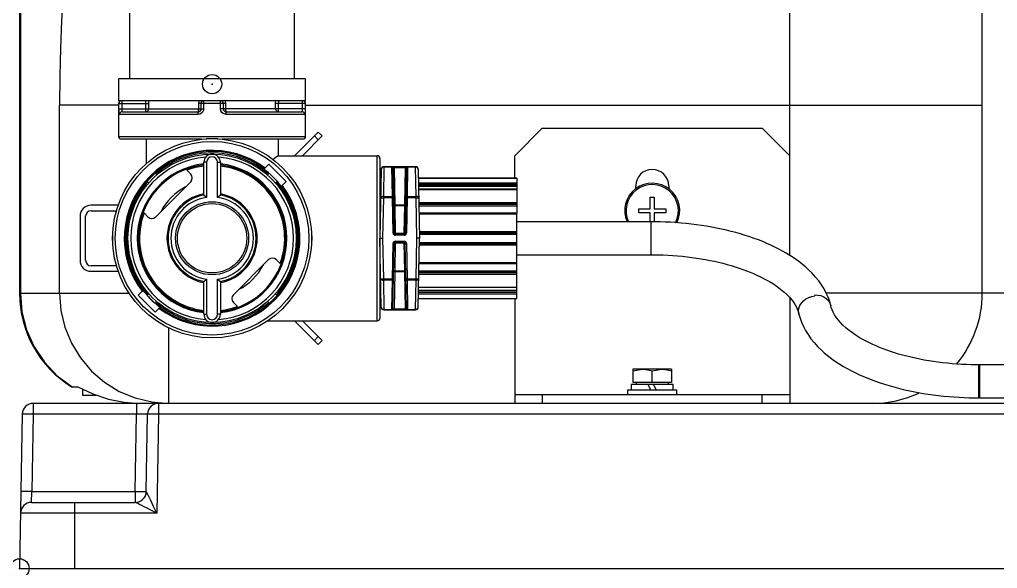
# Model space of a CAD drawing. Units: millimetres at full size. Extents: x -2744 to 2564, y -1956 to 1957.
# Drawn here: x 493.4 to 671.2, y -1685.3 to -1585.5 of the extents above; entities that cross this region are included whole.
import ezdxf

# ---------------------------------------------------------------- set-up
doc = ezdxf.new("R2010")
doc.units = ezdxf.units.MM
doc.header["$LTSCALE"] = 7
doc.header["$PDMODE"] = 32
doc.header["$PDSIZE"] = 3.5
doc.layers.add('0-1_LY_1', color=7, linetype='Continuous')
doc.layers.add('0-2_DEFPOINTS', color=7, linetype='Continuous')

# ---------------------------------------------------------------- blocks, each defined once
blk = doc.blocks.new('D3')
at = {"layer": '0-2_DEFPOINTS'}
blk.add_point((-6650.324, 2569.137), dxfattribs=at)

msp = doc.modelspace()

# ---------------------------------------------------------------- linework, layer by layer
at = {"layer": '0-1_LY_1'}
for p, q in [((633.407, -1610.263), (633.407, -1456.744)), ((668.407, -1635.263), (668.407, -1475.365)), ((493.407, -1538.353), (493.407, -1635.263)), ((493.557, -1538.353), (493.557, -1635.263)), ((513.407, -1580.763), (513.407, -1596.263)), ((543.407, -1596.263), (543.407, -1580.763)), ((545.407, -1596.263), (511.407, -1596.263)), ((511.407, -1596.263), (511.407, -1600.263)), ((545.407, -1600.263), (545.407, -1596.263)), ((511.407, -1601.059), (500.678, -1601.059)), ((500.678, -1635.263), (500.678, -1601.059)), ((545.407, -1600.263), (511.407, -1600.263)), ((511.407, -1600.763), (511.407, -1606.763)), ((511.407, -1600.763), (516.862, -1600.763)), ((511.478, -1601.763), (511.478, -1600.763)), ((511.972, -1600.763), (511.972, -1601.763)), ((516.377, -1601.763), (516.377, -1600.763)), ((516.862, -1600.763), (516.862, -1601.763)), ((525.969, -1601.763), (525.969, -1600.763)), ((526.365, -1600.763), (526.365, -1601.763)), ((526.404, -1601.763), (526.404, -1600.763)), ((526.858, -1600.763), (526.858, -1601.763)), ((529.957, -1601.763), (529.957, -1600.763)), ((530.411, -1600.763), (530.411, -1601.763)), ((530.45, -1601.763), (530.45, -1600.763)), ((530.846, -1600.763), (530.846, -1601.763)), ((539.953, -1601.763), (539.953, -1600.763)), ((545.407, -1600.763), (539.953, -1600.763)), ((540.438, -1600.763), (540.438, -1601.763)), ((544.843, -1601.763), (544.843, -1600.763)), ((545.337, -1600.763), (545.337, -1601.763)), ((545.407, -1606.763), (545.407, -1600.763)), ((545.407, -1601.059), (668.407, -1601.059)), ((511.478, -1601.763), (526.858, -1601.763)), ((525.827, -1602.763), (511.605, -1602.763)), ((512.099, -1602.263), (525.902, -1602.263)), ((545.337, -1601.763), (529.957, -1601.763)), ((530.913, -1602.263), (544.716, -1602.263)), ((545.21, -1602.763), (530.988, -1602.763)), ((511.407, -1606.763), (545.407, -1606.763)), ((543.407, -1610.263), (547.7, -1605.97)), ((544.822, -1610.263), (548.407, -1606.677)), ((547.7, -1607.384), (546.993, -1606.677)), ((547.7, -1605.97), (548.407, -1606.677)), ((588.407, -1605.263), (583.407, -1610.263)), ((588.407, -1605.263), (628.407, -1605.263)), ((633.407, -1610.263), (628.407, -1605.263)), ((526.507, -1607.263), (511.907, -1607.263)), ((516.407, -1607.263), (516.407, -1611.713)), ((527.407, -1607.111), (527.407, -1607.191)), ((527.407, -1607.136), (529.407, -1607.136)), ((528.407, -1607.136), (528.407, -1607.163)), ((529.407, -1607.191), (529.407, -1607.111)), ((529.407, -1607.136), (529.407, -1607.191)), ((544.907, -1607.263), (530.307, -1607.263)), ((540.407, -1607.263), (540.407, -1610.278)), ((540.389, -1610.263), (558.407, -1610.263)), ((558.407, -1640.263), (558.407, -1610.263)), ((583.407, -1614.327), (583.407, -1610.263)), ((633.407, -1628.36), (633.407, -1610.263)), ((526.907, -1617.405), (526.907, -1611.463)), ((527.407, -1611.463), (526.907, -1611.463)), ((527.407, -1611.463), (527.407, -1617.83)), ((529.407, -1617.83), (529.407, -1611.463)), ((537.831, -1612.728), (538.731, -1611.828)), ((541.843, -1614.939), (538.731, -1611.828)), ((558.907, -1610.763), (558.907, -1639.763)), ((518.031, -1613.436), (516.581, -1614.886)), ((518.338, -1613.744), (518.031, -1613.436)), ((523.812, -1612.889), (524.518, -1613.596)), ((538.784, -1613.436), (538.477, -1613.744)), ((540.234, -1614.886), (538.784, -1613.436)), ((559.126, -1612.754), (558.907, -1625.263)), ((559.626, -1612.332), (559.536, -1617.661)), ((559.626, -1612.263), (559.626, -1612.332)), ((565.389, -1612.263), (559.626, -1612.263)), ((561.085, -1612.332), (559.626, -1612.332)), ((561.084, -1612.263), (561.085, -1612.332)), ((561.177, -1617.661), (561.085, -1612.332)), ((561.284, -1612.459), (561.491, -1624.316)), ((561.484, -1612.459), (561.484, -1612.263)), ((561.484, -1612.459), (561.601, -1619.159)), ((563.531, -1612.459), (561.484, -1612.459)), ((563.414, -1619.159), (563.531, -1612.459)), ((563.731, -1612.459), (563.524, -1624.316)), ((563.531, -1612.263), (563.531, -1612.459)), ((563.93, -1612.332), (563.838, -1617.661)), ((563.931, -1612.263), (563.93, -1612.332)), ((565.389, -1612.332), (565.389, -1612.263)), ((565.479, -1617.661), (565.389, -1612.332)), ((565.889, -1612.754), (566.107, -1625.263)), ((516.463, -1615.214), (516.669, -1614.976)), ((516.581, -1614.886), (516.888, -1615.193)), ((524.518, -1615.01), (518.154, -1621.374)), ((539.509, -1614.161), (539.529, -1614.142)), ((539.927, -1615.193), (540.234, -1614.886)), ((540.352, -1615.201), (540.154, -1614.968)), ((540.595, -1615.321), (540.217, -1614.903)), ((540.352, -1615.201), (540.352, -1615.055)), ((540.944, -1615.837), (541.843, -1614.939)), ((565.807, -1614.327), (565.807, -1614.329)), ((583.807, -1614.327), (565.917, -1614.327)), ((565.917, -1614.329), (583.807, -1614.329)), ((565.932, -1615.193), (583.807, -1615.193)), ((565.936, -1615.46), (583.807, -1615.46)), ((565.938, -1615.551), (583.807, -1615.551)), ((583.807, -1614.327), (583.807, -1620.717)), ((527.407, -1617.83), (526.907, -1617.405)), ((529.907, -1617.405), (529.407, -1617.83)), ((565.943, -1615.814), (583.807, -1615.814)), ((583.807, -1616.356), (565.952, -1616.356)), ((565.953, -1616.394), (583.807, -1616.394)), ((605.407, -1616.263), (605.407, -1615.763)), ((611.407, -1615.763), (611.407, -1616.263)), ((511.331, -1619.263), (506.407, -1619.263)), ((559.036, -1617.906), (559.536, -1617.914)), ((559.536, -1617.914), (559.408, -1625.263)), ((559.536, -1617.661), (559.536, -1617.914)), ((559.536, -1617.661), (561.177, -1617.661)), ((561.179, -1617.914), (559.536, -1617.914)), ((561.179, -1617.914), (561.177, -1617.661)), ((561.379, -1617.911), (561.179, -1617.914)), ((561.291, -1624.32), (561.179, -1617.914)), ((561.601, -1619.353), (561.601, -1619.159)), ((561.601, -1619.159), (563.414, -1619.159)), ((563.836, -1617.914), (563.636, -1617.911)), ((563.836, -1617.914), (563.724, -1624.32)), ((563.838, -1617.661), (563.836, -1617.914)), ((565.479, -1617.914), (563.836, -1617.914)), ((563.838, -1617.661), (565.479, -1617.661)), ((565.479, -1617.914), (565.479, -1617.661)), ((565.994, -1618.755), (583.807, -1618.755)), ((565.999, -1619.037), (583.807, -1619.037)), ((566, -1619.095), (583.807, -1619.095)), ((608.047, -1617.813), (608.767, -1617.813)), ((608.047, -1619.903), (608.047, -1617.813)), ((506.407, -1620.263), (511.012, -1620.263)), ((516.74, -1621.374), (516.033, -1620.667)), ((561.601, -1619.353), (561.691, -1624.344)), ((563.414, -1619.353), (561.601, -1619.353)), ((566.005, -1619.37), (583.807, -1619.37)), ((566.028, -1620.683), (583.807, -1620.683)), ((583.807, -1620.717), (566.028, -1620.717)), ((566.03, -1620.836), (583.807, -1620.836)), ((605.957, -1620.623), (605.957, -1619.903)), ((605.957, -1619.903), (608.047, -1619.903)), ((610.857, -1620.623), (608.767, -1620.623)), ((608.767, -1620.623), (608.767, -1622.285)), ((610.857, -1619.903), (610.857, -1620.623)), ((504.407, -1621.263), (504.407, -1629.263)), ((505.407, -1629.263), (505.407, -1621.263)), ((608.156, -1622.263), (583.807, -1622.263)), ((608.156, -1622.263), (608.156, -1628.263)), ((510.335, -1624.263), (510.256, -1624.263)), ((510.281, -1624.263), (510.281, -1626.263)), ((546.559, -1624.263), (546.48, -1624.263)), ((546.534, -1626.263), (546.534, -1624.263)), ((561.491, -1624.316), (561.291, -1624.32)), ((561.691, -1624.344), (561.691, -1624.713)), ((561.691, -1624.513), (563.324, -1624.513)), ((563.324, -1624.344), (563.324, -1624.713)), ((563.724, -1624.32), (563.524, -1624.316)), ((566.087, -1624.061), (583.807, -1624.061)), ((566.09, -1624.282), (583.807, -1624.282)), ((566.091, -1624.291), (583.807, -1624.291)), ((566.094, -1624.505), (583.807, -1624.505)), ((510.256, -1626.263), (510.335, -1626.263)), ((546.48, -1626.263), (546.559, -1626.263)), ((558.907, -1625.263), (559.408, -1625.263)), ((559.126, -1637.772), (558.907, -1625.263)), ((559.408, -1625.263), (559.536, -1632.611)), ((561.179, -1632.611), (561.291, -1626.206)), ((561.284, -1638.066), (561.491, -1626.209)), ((561.291, -1626.206), (561.491, -1626.209)), ((563.324, -1624.713), (561.691, -1624.713)), ((561.691, -1625.813), (563.324, -1625.813)), ((563.324, -1626.013), (561.691, -1626.013)), ((563.324, -1626.182), (563.324, -1625.813)), ((563.414, -1631.173), (563.324, -1626.182)), ((563.524, -1626.209), (563.724, -1626.206)), ((563.731, -1638.066), (563.524, -1626.209)), ((563.724, -1626.206), (563.836, -1632.611)), ((565.479, -1632.611), (565.607, -1625.263)), ((565.889, -1637.772), (566.107, -1625.263)), ((566.09, -1626.243), (583.807, -1626.243)), ((566.091, -1626.234), (583.807, -1626.234)), ((566.094, -1626.021), (583.807, -1626.021)), ((566.087, -1626.465), (583.807, -1626.465)), ((538.661, -1629.152), (532.297, -1635.516)), ((540.782, -1629.859), (540.075, -1629.152)), ((566.028, -1629.809), (583.807, -1629.809)), ((566.028, -1629.843), (583.807, -1629.843)), ((566.03, -1629.689), (583.807, -1629.689)), ((583.807, -1628.263), (608.156, -1628.263)), ((511.012, -1630.263), (506.407, -1630.263)), ((506.407, -1631.263), (511.331, -1631.263)), ((561.601, -1631.366), (561.484, -1638.066)), ((561.601, -1631.173), (563.414, -1631.173)), ((561.601, -1631.173), (561.601, -1631.366)), ((563.414, -1631.366), (561.601, -1631.366)), ((563.414, -1631.173), (563.414, -1631.366)), ((563.531, -1638.066), (563.414, -1631.366)), ((565.999, -1631.489), (583.807, -1631.489)), ((566, -1631.432), (583.807, -1631.432)), ((566.005, -1631.156), (583.807, -1631.156)), ((526.907, -1633.121), (527.407, -1632.696)), ((526.907, -1639.063), (526.907, -1633.121)), ((527.407, -1632.696), (527.407, -1639.063)), ((529.907, -1633.121), (529.907, -1639.063)), ((559.536, -1632.611), (561.179, -1632.611)), ((561.177, -1632.865), (559.536, -1632.865)), ((559.536, -1632.865), (559.626, -1638.194)), ((561.085, -1638.194), (561.177, -1632.865)), ((561.177, -1632.865), (561.179, -1632.611)), ((561.379, -1632.615), (561.179, -1632.611)), ((563.636, -1632.615), (563.836, -1632.611)), ((563.836, -1632.611), (565.479, -1632.611)), ((563.836, -1632.611), (563.838, -1632.865)), ((565.479, -1632.865), (563.838, -1632.865)), ((563.838, -1632.865), (563.93, -1638.194)), ((565.389, -1638.194), (565.479, -1632.865)), ((565.479, -1632.611), (565.979, -1632.62)), ((565.479, -1632.865), (565.479, -1632.611)), ((565.994, -1631.771), (583.807, -1631.771)), ((493.407, -1635.263), (513.321, -1635.263)), ((515.871, -1634.688), (514.972, -1635.587)), ((516.22, -1635.204), (516.598, -1635.623)), ((540.412, -1635.242), (540.13, -1635.57)), ((558.907, -1635.263), (559.082, -1635.263)), ((565.936, -1635.067), (583.807, -1635.067)), ((565.938, -1634.975), (583.807, -1634.975)), ((565.943, -1634.711), (583.807, -1634.711)), ((565.952, -1634.17), (583.807, -1634.17)), ((565.953, -1634.131), (583.807, -1634.131)), ((673.907, -1635.263), (640.074, -1635.263)), ((514.972, -1635.587), (518.084, -1638.698)), ((516.463, -1635.325), (516.661, -1635.557)), ((516.463, -1635.325), (516.463, -1635.47)), ((516.888, -1635.333), (516.581, -1635.64)), ((517.306, -1636.364), (517.286, -1636.384)), ((532.297, -1636.93), (533.003, -1637.637)), ((538.477, -1636.782), (538.784, -1637.089)), ((538.784, -1637.089), (540.234, -1635.64)), ((540.234, -1635.64), (539.927, -1635.333)), ((565.807, -1636.197), (565.807, -1636.198)), ((565.917, -1636.197), (583.807, -1636.197)), ((565.932, -1635.333), (583.807, -1635.333)), ((583.407, -1636.198), (583.407, -1655.263)), ((633.407, -1636.049), (633.407, -1655.263)), ((637.943, -1635.537), (637.992, -1635.752)), ((518.984, -1637.797), (518.084, -1638.698)), ((559.626, -1638.194), (561.085, -1638.194)), ((559.626, -1638.194), (559.626, -1638.263)), ((559.626, -1638.263), (565.389, -1638.263)), ((561.084, -1638.263), (561.085, -1638.194)), ((561.484, -1638.263), (561.484, -1638.066)), ((561.484, -1638.066), (563.531, -1638.066)), ((563.531, -1638.263), (563.531, -1638.066)), ((563.93, -1638.194), (565.389, -1638.194)), ((563.931, -1638.263), (563.93, -1638.194)), ((565.389, -1638.263), (565.389, -1638.194)), ((634.982, -1638.699), (635.058, -1639.003)), ((640.953, -1637.826), (640.877, -1637.523)), ((526.907, -1639.063), (527.407, -1639.063)), ((529.907, -1639.063), (529.407, -1639.063)), ((538.537, -1640.263), (558.407, -1640.263)), ((548.407, -1643.849), (544.822, -1640.263)), ((520.529, -1655.263), (520.529, -1641.558)), ((546.993, -1643.849), (547.7, -1643.142)), ((604.907, -1649.375), (606.657, -1649.063)), ((604.907, -1649.063), (604.907, -1651.463)), ((611.907, -1649.063), (604.907, -1649.063)), ((608.407, -1649.375), (610.157, -1649.063)), ((608.407, -1651.463), (608.407, -1649.375)), ((611.907, -1649.063), (611.907, -1651.463)), ((667.779, -1648.263), (667.779, -1654.263)), ((667.92, -1648.263), (667.779, -1648.263)), ((667.779, -1654.263), (667.779, -1648.263)), ((667.92, -1648.263), (667.92, -1654.263)), ((704.407, -1648.263), (667.92, -1648.263)), ((667.92, -1648.263), (667.92, -1654.263)), ((667.779, -1651.263), (667.92, -1651.263)), ((502.872, -1652.263), (504.021, -1652.263)), ((504.872, -1652.708), (504.872, -1653.763)), ((604.607, -1651.863), (604.607, -1652.863)), ((607.664, -1651.863), (604.607, -1651.863)), ((611.907, -1651.463), (604.907, -1651.463)), ((605.467, -1651.463), (605.467, -1651.863)), ((608.151, -1652.863), (607.664, -1651.863)), ((608.664, -1651.863), (607.664, -1651.863)), ((612.207, -1651.863), (608.664, -1651.863)), ((608.664, -1651.863), (609.151, -1652.863)), ((611.347, -1651.863), (611.347, -1651.463)), ((612.207, -1652.863), (612.207, -1651.863)), ((612.907, -1653.663), (612.907, -1652.863)), ((504.872, -1653.763), (507.286, -1653.763)), ((583.407, -1653.663), (633.407, -1653.663)), ((588.407, -1653.663), (588.407, -1655.263)), ((628.407, -1655.263), (628.407, -1653.663)), ((667.779, -1654.263), (667.92, -1654.263)), ((667.92, -1654.263), (704.407, -1654.263)), ((495.897, -1655.263), (495.897, -1657.228)), ((840.918, -1655.263), (495.897, -1655.263)), ((514.688, -1655.263), (514.688, -1657.228)), ((518.687, -1655.263), (518.687, -1657.228)), ((495.897, -1657.228), (495.651, -1671.298)), ((514.688, -1657.228), (495.897, -1657.228)), ((514.442, -1671.298), (514.688, -1657.228)), ((516.442, -1671.298), (516.687, -1657.228)), ((518.687, -1657.228), (518.373, -1675.228)), ((677.628, -1657.228), (518.687, -1657.228)), ((514.442, -1671.298), (514.442, -1673.263)), ((495.582, -1673.263), (514.443, -1673.263)), ((503.407, -1673.263), (503.407, -1685.263)), ((518.373, -1675.228), (493.583, -1675.228)), ((493.407, -1685.263), (843.407, -1685.263))]:
    msp.add_line(p, q, dxfattribs=at)
for points in [[(503.134, -1566.418), (502.6, -1569.324), (502.117, -1572.774), (501.693, -1576.708), (501.336, -1581.059), (501.052, -1585.751), (500.845, -1590.706), (500.72, -1595.838), (500.678, -1601.059)], [(511.976, -1600.263), (511.898, -1600.269), (511.822, -1600.287), (511.75, -1600.317), (511.684, -1600.358), (511.624, -1600.409), (511.573, -1600.469), (511.533, -1600.536), (511.503, -1600.608), (511.484, -1600.685), (511.478, -1600.763)], [(511.976, -1600.263), (511.975, -1600.269), (511.975, -1600.287), (511.974, -1600.317), (511.974, -1600.358), (511.973, -1600.409), (511.973, -1600.469), (511.972, -1600.536), (511.972, -1600.608), (511.972, -1600.685), (511.972, -1600.763)], [(516.377, -1600.763), (516.366, -1600.6), (516.334, -1600.455), (516.288, -1600.344), (516.237, -1600.277), (516.204, -1600.263)], [(516.835, -1600.256), (516.851, -1600.437), (516.862, -1600.763)], [(530.714, -1600.256), (530.794, -1600.437), (530.846, -1600.763), (525.969, -1600.763)], [(525.969, -1600.763), (525.989, -1600.557), (526.098, -1600.261)], [(526.867, -1600.263), (526.699, -1600.292), (526.551, -1600.375), (526.438, -1600.503), (526.376, -1600.66), (526.365, -1600.763)], [(526.904, -1600.263), (526.825, -1600.269), (526.749, -1600.287), (526.677, -1600.317), (526.61, -1600.358), (526.55, -1600.409), (526.499, -1600.469), (526.458, -1600.536), (526.428, -1600.608), (526.41, -1600.685), (526.404, -1600.763)], [(526.904, -1600.263), (526.896, -1600.269), (526.889, -1600.287), (526.883, -1600.317), (526.877, -1600.358), (526.871, -1600.409), (526.867, -1600.469), (526.863, -1600.536), (526.86, -1600.608), (526.859, -1600.685), (526.858, -1600.763)], [(529.957, -1600.763), (529.957, -1600.704), (529.956, -1600.646), (529.954, -1600.59), (529.952, -1600.536), (529.949, -1600.485), (529.946, -1600.438), (529.942, -1600.396), (529.938, -1600.358), (529.934, -1600.327), (529.929, -1600.301), (529.924, -1600.282), (529.919, -1600.269), (529.915, -1600.264), (529.911, -1600.263)], [(530.411, -1600.763), (530.408, -1600.704), (530.398, -1600.646), (530.38, -1600.59), (530.357, -1600.536), (530.327, -1600.485), (530.292, -1600.438), (530.251, -1600.396), (530.205, -1600.358), (530.156, -1600.327), (530.103, -1600.301), (530.047, -1600.282), (529.99, -1600.269), (529.951, -1600.264), (529.911, -1600.263)], [(530.45, -1600.763), (530.422, -1600.6), (530.344, -1600.455), (530.221, -1600.344), (530.066, -1600.277), (529.948, -1600.263)], [(539.953, -1600.763), (539.957, -1600.557), (539.979, -1600.261)], [(540.611, -1600.263), (540.562, -1600.292), (540.512, -1600.375), (540.468, -1600.503), (540.442, -1600.66), (540.438, -1600.763)], [(544.843, -1600.763), (544.843, -1600.704), (544.843, -1600.646), (544.843, -1600.59), (544.843, -1600.536), (544.842, -1600.485), (544.842, -1600.438), (544.842, -1600.396), (544.841, -1600.358), (544.841, -1600.327), (544.84, -1600.301), (544.84, -1600.282), (544.839, -1600.269), (544.839, -1600.264), (544.839, -1600.263)], [(545.337, -1600.763), (545.333, -1600.704), (545.323, -1600.646), (545.306, -1600.59), (545.282, -1600.536), (545.253, -1600.485), (545.217, -1600.438), (545.177, -1600.396), (545.131, -1600.358), (545.082, -1600.327), (545.029, -1600.301), (544.974, -1600.282), (544.917, -1600.269), (544.878, -1600.264), (544.839, -1600.263)], [(511.605, -1602.763), (511.57, -1602.737), (511.529, -1602.608), (511.5, -1602.385), (511.484, -1602.092), (511.478, -1601.763)], [(512.099, -1602.263), (512.021, -1602.269), (511.946, -1602.287), (511.874, -1602.317), (511.808, -1602.358), (511.749, -1602.409), (511.699, -1602.469), (511.658, -1602.536), (511.629, -1602.608), (511.611, -1602.685), (511.605, -1602.763)], [(511.972, -1601.763), (511.977, -1601.928), (511.994, -1602.074), (512.023, -1602.185), (512.064, -1602.25), (512.099, -1602.263)], [(516.373, -1602.263), (516.45, -1602.257), (516.524, -1602.238), (516.595, -1602.208), (516.661, -1602.167), (516.719, -1602.116), (516.769, -1602.057), (516.809, -1601.99), (516.838, -1601.917), (516.856, -1601.841), (516.862, -1601.763)], [(516.373, -1602.263), (516.374, -1602.257), (516.374, -1602.238), (516.375, -1602.208), (516.376, -1602.167), (516.376, -1602.116), (516.377, -1602.057), (516.377, -1601.99), (516.377, -1601.917), (516.377, -1601.841), (516.377, -1601.763)], [(526.858, -1601.763), (526.834, -1601.977), (526.705, -1602.288), (526.475, -1602.541), (526.169, -1602.706), (525.827, -1602.763)], [(525.902, -1602.263), (525.891, -1602.269), (525.879, -1602.287), (525.868, -1602.317), (525.858, -1602.358), (525.849, -1602.409), (525.841, -1602.469), (525.835, -1602.536), (525.83, -1602.608), (525.827, -1602.685), (525.827, -1602.763)], [(525.865, -1602.263), (525.943, -1602.257), (526.02, -1602.238), (526.092, -1602.208), (526.159, -1602.167), (526.219, -1602.116), (526.27, -1602.057), (526.311, -1601.99), (526.341, -1601.917), (526.359, -1601.841), (526.365, -1601.763)], [(525.865, -1602.263), (525.881, -1602.257), (525.897, -1602.238), (525.912, -1602.208), (525.926, -1602.167), (525.938, -1602.116), (525.949, -1602.057), (525.957, -1601.99), (525.963, -1601.917), (525.967, -1601.841), (525.969, -1601.763)], [(525.902, -1602.263), (526.069, -1602.234), (526.217, -1602.152), (526.329, -1602.025), (526.392, -1601.87), (526.404, -1601.763)], [(530.988, -1602.763), (530.754, -1602.737), (530.436, -1602.608), (530.181, -1602.385), (530.015, -1602.092), (529.957, -1601.763)], [(530.411, -1601.763), (530.439, -1601.928), (530.52, -1602.074), (530.644, -1602.185), (530.798, -1602.25), (530.913, -1602.263)], [(530.45, -1601.763), (530.456, -1601.841), (530.474, -1601.917), (530.504, -1601.99), (530.545, -1602.057), (530.596, -1602.116), (530.656, -1602.167), (530.723, -1602.208), (530.795, -1602.238), (530.872, -1602.257), (530.95, -1602.263)], [(530.846, -1601.763), (530.848, -1601.841), (530.852, -1601.917), (530.858, -1601.99), (530.866, -1602.057), (530.877, -1602.116), (530.889, -1602.167), (530.903, -1602.208), (530.918, -1602.238), (530.934, -1602.257), (530.95, -1602.263)], [(530.988, -1602.763), (530.988, -1602.704), (530.986, -1602.646), (530.984, -1602.59), (530.98, -1602.536), (530.976, -1602.485), (530.97, -1602.438), (530.964, -1602.396), (530.957, -1602.358), (530.95, -1602.327), (530.942, -1602.301), (530.933, -1602.282), (530.924, -1602.269), (530.918, -1602.264), (530.913, -1602.263)], [(539.953, -1601.763), (539.959, -1601.841), (539.977, -1601.917), (540.006, -1601.99), (540.046, -1602.057), (540.096, -1602.116), (540.154, -1602.167), (540.22, -1602.208), (540.291, -1602.238), (540.365, -1602.257), (540.442, -1602.263)], [(540.438, -1601.763), (540.438, -1601.841), (540.438, -1601.917), (540.438, -1601.99), (540.438, -1602.057), (540.439, -1602.116), (540.439, -1602.167), (540.44, -1602.208), (540.441, -1602.238), (540.441, -1602.257), (540.442, -1602.263)], [(544.716, -1602.263), (544.765, -1602.234), (544.803, -1602.152), (544.828, -1602.025), (544.841, -1601.87), (544.843, -1601.763)], [(545.21, -1602.763), (545.207, -1602.704), (545.197, -1602.646), (545.18, -1602.59), (545.157, -1602.536), (545.127, -1602.485), (545.092, -1602.438), (545.052, -1602.396), (545.007, -1602.358), (544.958, -1602.327), (544.905, -1602.301), (544.85, -1602.282), (544.794, -1602.269), (544.755, -1602.264), (544.716, -1602.263)], [(545.337, -1601.763), (545.335, -1601.977), (545.322, -1602.288), (545.297, -1602.541), (545.26, -1602.706), (545.21, -1602.763)], [(540.407, -1610.263), (540.235, -1610.401), (539.829, -1610.721), (539.422, -1611.039)], [(529.407, -1611.463), (529.907, -1611.463), (529.907, -1617.405)], [(519.064, -1612.808), (518.931, -1612.891), (518.624, -1613.119), (518.179, -1613.48), (518.127, -1613.525)], [(518.139, -1613.533), (518.225, -1613.461), (518.641, -1613.133), (518.917, -1612.931), (519.013, -1612.863)], [(538.666, -1613.391), (538.587, -1613.325), (538.171, -1612.994), (537.898, -1612.796), (537.813, -1612.746)], [(537.813, -1612.746), (537.927, -1612.85), (538.219, -1613.093), (538.65, -1613.465), (538.702, -1613.511)], [(538.666, -1613.391), (538.254, -1613.052), (537.831, -1612.728)], [(539.999, -1614.651), (539.772, -1614.395), (539.529, -1614.142), (539.276, -1613.898), (539.019, -1613.672)], [(559.626, -1612.332), (559.567, -1612.335), (559.509, -1612.343), (559.452, -1612.358), (559.398, -1612.378), (559.347, -1612.404), (559.3, -1612.434), (559.258, -1612.469), (559.22, -1612.509), (559.189, -1612.552), (559.163, -1612.597), (559.144, -1612.645), (559.132, -1612.695), (559.128, -1612.725), (559.126, -1612.754)], [(561.285, -1612.501), (561.283, -1612.48), (561.278, -1612.46), (561.271, -1612.441), (561.261, -1612.423), (561.249, -1612.405), (561.235, -1612.389), (561.218, -1612.375), (561.199, -1612.362), (561.179, -1612.352), (561.158, -1612.343), (561.135, -1612.337), (561.112, -1612.333), (561.099, -1612.332), (561.085, -1612.332)], [(561.484, -1612.459), (561.46, -1612.459), (561.437, -1612.459), (561.415, -1612.458), (561.393, -1612.458), (561.373, -1612.458), (561.354, -1612.458), (561.337, -1612.458), (561.322, -1612.458), (561.309, -1612.458), (561.299, -1612.458), (561.291, -1612.459), (561.286, -1612.459), (561.285, -1612.459), (561.284, -1612.459)], [(563.731, -1612.459), (563.729, -1612.459), (563.721, -1612.458), (563.709, -1612.458), (563.693, -1612.458), (563.672, -1612.458), (563.649, -1612.458), (563.622, -1612.458), (563.593, -1612.458), (563.562, -1612.459), (563.531, -1612.459)], [(565.389, -1612.332), (563.93, -1612.332), (563.907, -1612.333), (563.883, -1612.336), (563.861, -1612.342), (563.839, -1612.35), (563.819, -1612.361), (563.8, -1612.373), (563.783, -1612.387), (563.768, -1612.403), (563.755, -1612.42), (563.745, -1612.438), (563.738, -1612.457), (563.733, -1612.477), (563.731, -1612.489), (563.73, -1612.501)], [(565.889, -1612.754), (565.882, -1612.687), (565.863, -1612.623), (565.832, -1612.561), (565.791, -1612.505), (565.74, -1612.454), (565.681, -1612.411), (565.614, -1612.377), (565.542, -1612.352), (565.467, -1612.337), (565.389, -1612.332)], [(516.152, -1615.587), (515.68, -1616.27), (515.209, -1616.953), (514.764, -1617.653), (514.369, -1618.382), (514.022, -1619.137), (513.719, -1619.912), (513.437, -1620.763), (513.2, -1621.627), (513.013, -1622.503), (512.875, -1623.389), (512.789, -1624.282), (512.756, -1625.178), (512.776, -1626.074), (512.847, -1626.968), (512.965, -1627.859), (513.128, -1628.744), (513.345, -1629.616), (513.626, -1630.466), (513.943, -1631.217), (514.304, -1631.95), (514.69, -1632.673), (515.082, -1633.394), (515.462, -1634.119)], [(516.008, -1615.869), (516.017, -1615.856), (516.137, -1615.687), (516.392, -1615.348), (516.677, -1614.995)], [(516.152, -1615.587), (516.291, -1615.419), (516.463, -1615.214)], [(540.66, -1615.588), (540.532, -1615.422), (540.352, -1615.201)], [(540.595, -1615.321), (540.664, -1615.425), (540.751, -1615.542), (540.856, -1615.67), (540.976, -1615.806)], [(540.66, -1615.588), (540.838, -1615.818), (541.243, -1616.429), (541.649, -1617.04), (542.034, -1617.663), (542.424, -1618.396), (542.765, -1619.153), (543.062, -1619.93), (543.336, -1620.782), (543.565, -1621.647), (543.748, -1622.524), (543.884, -1623.41), (543.966, -1624.302), (543.983, -1625.196), (543.943, -1625.973), (543.876, -1626.749), (543.809, -1627.525), (543.752, -1627.867), (543.58, -1628.745), (543.357, -1629.613), (543.07, -1630.458), (542.744, -1631.212), (542.372, -1631.947), (541.974, -1632.671), (541.57, -1633.392), (541.179, -1634.118)], [(516.155, -1634.938), (515.977, -1634.707), (515.572, -1634.097), (515.166, -1633.486), (514.781, -1632.862), (514.391, -1632.13), (514.05, -1631.372), (513.753, -1630.596), (513.479, -1629.744), (513.25, -1628.879), (513.067, -1628.002), (512.931, -1627.116), (512.85, -1626.223), (512.832, -1625.329), (512.87, -1624.566), (512.935, -1623.804), (513, -1623.042), (513.063, -1622.659), (513.234, -1621.78), (513.458, -1620.913), (513.745, -1620.067), (514.068, -1619.32), (514.436, -1618.591), (514.829, -1617.874), (515.228, -1617.159), (515.614, -1616.438)], [(516.025, -1615.869), (515.906, -1616.028), (515.614, -1616.438)], [(540.651, -1634.954), (541.123, -1634.272), (541.596, -1633.589), (542.041, -1632.89), (542.438, -1632.161), (542.785, -1631.407), (543.089, -1630.632), (543.373, -1629.781), (543.61, -1628.917), (543.799, -1628.041), (543.938, -1627.156), (544.025, -1626.263), (544.059, -1625.368), (544.039, -1624.471), (543.97, -1623.577), (543.853, -1622.686), (543.691, -1621.8), (543.476, -1620.928), (543.195, -1620.078), (542.878, -1619.323), (542.515, -1618.586), (542.128, -1617.86), (541.734, -1617.136), (541.353, -1616.407)], [(540.944, -1615.837), (541.061, -1615.996), (541.353, -1616.407)], [(559.536, -1617.661), (559.477, -1617.662), (559.419, -1617.667), (559.362, -1617.674), (559.308, -1617.686), (559.258, -1617.7), (559.211, -1617.718), (559.168, -1617.738), (559.131, -1617.761), (559.099, -1617.785), (559.074, -1617.812), (559.054, -1617.84), (559.042, -1617.869), (559.038, -1617.887), (559.036, -1617.906)], [(561.377, -1617.759), (561.375, -1617.747), (561.371, -1617.735), (561.363, -1617.724), (561.354, -1617.713), (561.342, -1617.703), (561.327, -1617.694), (561.311, -1617.685), (561.292, -1617.678), (561.272, -1617.672), (561.251, -1617.667), (561.229, -1617.664), (561.206, -1617.662), (561.191, -1617.661), (561.177, -1617.661)], [(561.401, -1619.159), (561.404, -1619.19), (561.412, -1619.219), (561.424, -1619.248), (561.44, -1619.273), (561.461, -1619.297), (561.484, -1619.316), (561.511, -1619.332), (561.54, -1619.344), (561.57, -1619.351), (561.601, -1619.353)], [(561.401, -1619.159), (561.403, -1619.16), (561.411, -1619.16), (561.423, -1619.161), (561.439, -1619.161), (561.46, -1619.161), (561.483, -1619.161), (561.51, -1619.161), (561.539, -1619.16), (561.57, -1619.16), (561.601, -1619.159)], [(561.691, -1624.344), (563.324, -1624.344), (563.414, -1619.353), (563.445, -1619.351), (563.475, -1619.344), (563.504, -1619.332), (563.531, -1619.316), (563.554, -1619.297), (563.575, -1619.273), (563.591, -1619.248), (563.603, -1619.219), (563.611, -1619.19), (563.614, -1619.159)], [(563.414, -1619.353), (563.414, -1619.159), (563.445, -1619.16), (563.476, -1619.16), (563.505, -1619.161), (563.532, -1619.161), (563.555, -1619.161), (563.576, -1619.161), (563.592, -1619.161), (563.604, -1619.16), (563.612, -1619.16), (563.614, -1619.159)], [(563.838, -1617.661), (563.815, -1617.661), (563.792, -1617.663), (563.769, -1617.666), (563.748, -1617.671), (563.727, -1617.677), (563.708, -1617.684), (563.691, -1617.692), (563.676, -1617.701), (563.664, -1617.711), (563.654, -1617.721), (563.646, -1617.733), (563.641, -1617.744), (563.639, -1617.752), (563.638, -1617.759)], [(565.979, -1617.906), (565.972, -1617.866), (565.954, -1617.828), (565.923, -1617.792), (565.882, -1617.759), (565.831, -1617.73), (565.772, -1617.705), (565.705, -1617.685), (565.633, -1617.671), (565.557, -1617.663), (565.479, -1617.661)], [(566.107, -1625.263), (565.607, -1625.263), (565.479, -1617.914), (565.979, -1617.906)], [(608.767, -1617.813), (608.767, -1619.903), (610.857, -1619.903)], [(565.917, -1636.198), (583.807, -1636.198), (583.807, -1620.717)], [(608.047, -1622.263), (608.047, -1620.623), (605.957, -1620.623)], [(613.642, -1622.498), (612.691, -1622.421), (611.739, -1622.36), (610.786, -1622.317), (609.909, -1622.293), (609.033, -1622.278), (608.156, -1622.263)], [(640.86, -1637.463), (640.664, -1636.763), (640.389, -1635.985), (640.052, -1635.23), (639.652, -1634.474), (639.204, -1633.746), (638.681, -1633.009), (638.114, -1632.307), (637.468, -1631.595), (636.782, -1630.921), (636.274, -1630.464), (635.751, -1630.025), (635.214, -1629.604), (634.629, -1629.174), (634.032, -1628.763), (633.423, -1628.369), (632.769, -1627.972), (632.105, -1627.593), (631.431, -1627.231), (630.716, -1626.87), (629.993, -1626.527), (629.261, -1626.2), (628.493, -1625.878), (627.717, -1625.572), (626.936, -1625.283), (626.12, -1625), (625.299, -1624.733), (624.474, -1624.482), (623.618, -1624.239), (622.758, -1624.012), (621.894, -1623.801), (621.004, -1623.599), (620.111, -1623.413), (619.216, -1623.242), (618.299, -1623.082), (617.38, -1622.937), (616.458, -1622.807), (615.521, -1622.69), (614.582, -1622.587), (613.642, -1622.498)], [(561.491, -1624.316), (561.494, -1624.321), (561.501, -1624.326), (561.513, -1624.33), (561.529, -1624.334), (561.55, -1624.337), (561.574, -1624.34), (561.6, -1624.342), (561.629, -1624.343), (561.66, -1624.344), (561.691, -1624.344)], [(563.324, -1624.344), (563.355, -1624.344), (563.386, -1624.343), (563.415, -1624.342), (563.441, -1624.34), (563.465, -1624.337), (563.486, -1624.334), (563.502, -1624.33), (563.514, -1624.326), (563.521, -1624.321), (563.524, -1624.316)], [(561.691, -1626.182), (561.601, -1631.173), (561.577, -1631.174), (561.554, -1631.178), (561.531, -1631.185), (561.51, -1631.194), (561.489, -1631.206), (561.471, -1631.22), (561.454, -1631.236), (561.439, -1631.254), (561.426, -1631.274), (561.416, -1631.295), (561.408, -1631.317), (561.403, -1631.34), (561.402, -1631.353), (561.401, -1631.366)], [(561.691, -1626.182), (561.667, -1626.182), (561.644, -1626.182), (561.622, -1626.183), (561.6, -1626.184), (561.58, -1626.185), (561.561, -1626.187), (561.544, -1626.19), (561.529, -1626.192), (561.516, -1626.195), (561.506, -1626.198), (561.498, -1626.201), (561.493, -1626.205), (561.492, -1626.207), (561.491, -1626.209)], [(563.324, -1626.182), (561.691, -1626.182), (561.691, -1625.813)], [(563.524, -1626.209), (563.521, -1626.205), (563.514, -1626.2), (563.502, -1626.196), (563.486, -1626.192), (563.465, -1626.189), (563.441, -1626.186), (563.415, -1626.184), (563.386, -1626.183), (563.355, -1626.182), (563.324, -1626.182)], [(608.156, -1628.263), (608.845, -1628.27), (609.534, -1628.279), (610.41, -1628.305), (611.285, -1628.346), (612.159, -1628.401), (613.022, -1628.467), (613.884, -1628.547), (614.745, -1628.639), (615.587, -1628.744), (616.428, -1628.861), (617.267, -1628.993), (618.08, -1629.133), (618.89, -1629.287), (619.698, -1629.455), (620.474, -1629.63), (621.247, -1629.819), (622.016, -1630.021), (622.747, -1630.228), (623.474, -1630.448), (624.196, -1630.683), (624.875, -1630.918), (625.549, -1631.167), (626.217, -1631.429), (626.837, -1631.689), (627.451, -1631.962), (628.058, -1632.25), (628.889, -1632.674), (629.702, -1633.129), (630.429, -1633.575), (631.135, -1634.052), (631.752, -1634.511), (632.346, -1635), (632.852, -1635.463), (633.331, -1635.954), (633.726, -1636.412), (634.09, -1636.895), (634.38, -1637.343), (634.635, -1637.81), (634.982, -1638.699)], [(561.601, -1631.366), (561.577, -1631.366), (561.554, -1631.366), (561.532, -1631.365), (561.51, -1631.365), (561.49, -1631.365), (561.471, -1631.365), (561.454, -1631.365), (561.439, -1631.365), (561.426, -1631.365), (561.416, -1631.365), (561.408, -1631.365), (561.403, -1631.366), (561.402, -1631.366), (561.401, -1631.366)], [(563.614, -1631.366), (563.611, -1631.336), (563.603, -1631.306), (563.591, -1631.278), (563.575, -1631.252), (563.554, -1631.229), (563.531, -1631.21), (563.504, -1631.194), (563.475, -1631.182), (563.445, -1631.175), (563.414, -1631.173)], [(563.614, -1631.366), (563.612, -1631.366), (563.604, -1631.365), (563.592, -1631.365), (563.576, -1631.365), (563.555, -1631.365), (563.532, -1631.365), (563.505, -1631.365), (563.476, -1631.365), (563.445, -1631.366), (563.414, -1631.366)], [(529.407, -1639.063), (529.407, -1632.696), (529.907, -1633.121)], [(559.036, -1632.62), (559.536, -1632.611), (559.536, -1632.865)], [(559.036, -1632.62), (559.043, -1632.659), (559.061, -1632.697), (559.092, -1632.734), (559.133, -1632.767), (559.184, -1632.796), (559.243, -1632.821), (559.31, -1632.84), (559.382, -1632.854), (559.458, -1632.863), (559.536, -1632.865)], [(561.177, -1632.865), (561.208, -1632.864), (561.238, -1632.861), (561.267, -1632.855), (561.294, -1632.847), (561.317, -1632.837), (561.338, -1632.825), (561.354, -1632.812), (561.366, -1632.798), (561.374, -1632.783), (561.377, -1632.767)], [(563.638, -1632.767), (563.641, -1632.783), (563.649, -1632.798), (563.661, -1632.812), (563.677, -1632.825), (563.698, -1632.837), (563.721, -1632.847), (563.748, -1632.855), (563.777, -1632.861), (563.807, -1632.864), (563.838, -1632.865)], [(565.479, -1632.865), (565.557, -1632.863), (565.633, -1632.854), (565.705, -1632.84), (565.772, -1632.821), (565.831, -1632.796), (565.882, -1632.767), (565.923, -1632.734), (565.954, -1632.697), (565.972, -1632.659), (565.979, -1632.62)], [(493.557, -1635.263), (493.84, -1638.633), (494.684, -1641.907), (496.063, -1644.991), (497.939, -1647.797), (500.256, -1650.244), (502.95, -1652.263)], [(500.678, -1635.263), (500.922, -1638.392), (501.65, -1641.443), (502.842, -1644.343), (504.469, -1647.019), (506.492, -1649.405), (508.861, -1651.443), (511.517, -1653.083), (514.395, -1654.284), (517.424, -1655.017), (520.529, -1655.263)], [(515.871, -1634.688), (515.754, -1634.53), (515.462, -1634.119)], [(516.22, -1635.204), (516.151, -1635.101), (516.064, -1634.983), (515.959, -1634.856), (515.839, -1634.72)], [(516.155, -1634.938), (516.283, -1635.104), (516.463, -1635.325)], [(540.807, -1634.657), (540.798, -1634.67), (540.678, -1634.839), (540.601, -1634.944), (540.423, -1635.178), (540.138, -1635.531)], [(540.651, -1634.954), (540.592, -1635.026), (540.412, -1635.242)], [(540.799, -1634.644), (540.987, -1634.392), (541.179, -1634.118)], [(516.581, -1635.64), (518.031, -1637.089), (518.338, -1636.782)], [(516.816, -1635.875), (517.043, -1636.131), (517.286, -1636.384), (517.539, -1636.627), (517.796, -1636.854)], [(519.002, -1637.78), (518.888, -1637.676), (518.596, -1637.432), (518.165, -1637.061), (518.113, -1637.015)], [(537.751, -1637.718), (537.884, -1637.634), (538.191, -1637.407), (538.636, -1637.046), (538.688, -1637.001)], [(538.676, -1636.993), (538.59, -1637.064), (538.174, -1637.393), (537.898, -1637.594), (537.802, -1637.662)], [(635.072, -1639.063), (635.007, -1638.524), (635.06, -1638.006), (635.234, -1637.509), (635.517, -1637.038), (635.882, -1636.627), (636.337, -1636.267), (636.85, -1636.009), (637.416, -1635.863), (637.992, -1635.752)], [(637.943, -1635.537), (638.519, -1635.588), (639.085, -1635.677), (639.593, -1635.882), (640.053, -1636.195), (640.427, -1636.569), (640.701, -1637.011), (640.872, -1637.501)], [(518.149, -1637.134), (518.561, -1637.473), (518.984, -1637.797)], [(518.149, -1637.134), (518.228, -1637.201), (518.644, -1637.532), (518.917, -1637.73), (519.002, -1637.78)], [(559.126, -1637.772), (559.133, -1637.838), (559.152, -1637.903), (559.183, -1637.965), (559.224, -1638.021), (559.275, -1638.072), (559.334, -1638.114), (559.401, -1638.149), (559.473, -1638.174), (559.548, -1638.189), (559.626, -1638.194)], [(561.085, -1638.194), (561.116, -1638.192), (561.146, -1638.186), (561.175, -1638.176), (561.201, -1638.162), (561.225, -1638.145), (561.245, -1638.125), (561.262, -1638.102), (561.274, -1638.078), (561.282, -1638.052), (561.285, -1638.025)], [(561.284, -1638.066), (561.285, -1638.067), (561.29, -1638.067), (561.296, -1638.067), (561.306, -1638.068), (561.318, -1638.068), (561.332, -1638.068), (561.348, -1638.068), (561.366, -1638.068), (561.386, -1638.068), (561.407, -1638.067), (561.43, -1638.067), (561.453, -1638.067), (561.468, -1638.067), (561.484, -1638.066)], [(563.531, -1638.066), (563.562, -1638.067), (563.593, -1638.067), (563.622, -1638.068), (563.649, -1638.068), (563.672, -1638.068), (563.693, -1638.068), (563.709, -1638.068), (563.721, -1638.067), (563.729, -1638.067), (563.731, -1638.066)], [(563.73, -1638.025), (563.733, -1638.052), (563.741, -1638.078), (563.753, -1638.102), (563.769, -1638.125), (563.79, -1638.145), (563.814, -1638.162), (563.84, -1638.176), (563.869, -1638.186), (563.899, -1638.192), (563.93, -1638.194)], [(565.389, -1638.194), (565.467, -1638.189), (565.542, -1638.174), (565.614, -1638.149), (565.681, -1638.114), (565.74, -1638.072), (565.791, -1638.021), (565.832, -1637.965), (565.863, -1637.903), (565.882, -1637.838), (565.889, -1637.772)], [(667.779, -1648.263), (667.09, -1648.256), (666.401, -1648.247), (665.525, -1648.221), (664.651, -1648.18), (663.776, -1648.125), (662.913, -1648.058), (662.051, -1647.979), (661.19, -1647.886), (660.348, -1647.782), (659.507, -1647.664), (658.669, -1647.533), (657.856, -1647.392), (657.045, -1647.238), (656.237, -1647.07), (655.461, -1646.895), (654.688, -1646.707), (653.919, -1646.504), (653.188, -1646.298), (652.462, -1646.077), (651.739, -1645.843), (651.06, -1645.608), (650.387, -1645.359), (649.718, -1645.096), (649.098, -1644.837), (648.484, -1644.564), (647.877, -1644.276), (647.046, -1643.852), (646.233, -1643.397), (645.506, -1642.951), (644.8, -1642.474), (644.183, -1642.015), (643.589, -1641.526), (643.083, -1641.063), (642.604, -1640.572), (642.209, -1640.113), (641.845, -1639.63), (641.556, -1639.183), (641.3, -1638.715), (640.953, -1637.826)], [(548.407, -1643.849), (547.7, -1644.556), (543.407, -1640.263)], [(635.075, -1639.062), (635.271, -1639.763), (635.546, -1640.541), (635.883, -1641.296), (636.283, -1642.052), (636.731, -1642.78), (637.254, -1643.516), (637.821, -1644.219), (638.468, -1644.93), (639.153, -1645.604), (639.661, -1646.061), (640.184, -1646.5), (640.722, -1646.922), (641.306, -1647.352), (641.903, -1647.763), (642.512, -1648.157), (643.166, -1648.554), (643.83, -1648.933), (644.504, -1649.295), (645.219, -1649.655), (645.943, -1649.999), (646.674, -1650.325), (647.442, -1650.648), (648.218, -1650.954), (648.999, -1651.243), (649.815, -1651.526), (650.636, -1651.793), (651.462, -1652.044), (652.317, -1652.287), (653.177, -1652.513), (654.041, -1652.725), (654.931, -1652.927), (655.824, -1653.113), (656.72, -1653.284), (657.636, -1653.444), (658.555, -1653.589), (659.477, -1653.719), (660.414, -1653.836), (661.353, -1653.939), (662.294, -1654.028)], [(606.657, -1649.063), (606.782, -1649.065), (607.598, -1649.186), (608.407, -1649.375)], [(610.157, -1649.063), (610.282, -1649.065), (611.098, -1649.186), (611.907, -1649.375)], [(504.021, -1652.263), (506.755, -1653.556), (509.574, -1654.498), (512.424, -1655.071), (515.249, -1655.263)], [(612.907, -1652.863), (603.907, -1652.863), (603.907, -1653.663)], [(662.294, -1654.028), (663.244, -1654.104), (664.196, -1654.166), (665.149, -1654.209), (666.026, -1654.233), (666.903, -1654.248), (667.779, -1654.263)], [(495.897, -1657.228), (495.661, -1657.224), (495.43, -1657.221), (495.204, -1657.218), (494.989, -1657.216), (494.786, -1657.214), (494.598, -1657.214), (494.428, -1657.214), (494.279, -1657.214), (494.152, -1657.215), (494.049, -1657.217), (493.972, -1657.22), (493.921, -1657.223), (493.903, -1657.225), (493.897, -1657.228), (493.407, -1685.263)], [(516.687, -1657.228), (516.663, -1657.223), (516.59, -1657.219), (516.47, -1657.216), (516.306, -1657.214), (516.102, -1657.214), (515.863, -1657.214), (515.596, -1657.216), (515.306, -1657.219), (515.001, -1657.223), (514.688, -1657.228)], [(518.687, -1657.228), (518.452, -1657.224), (518.22, -1657.221), (517.995, -1657.218), (517.779, -1657.216), (517.576, -1657.214), (517.388, -1657.214), (517.219, -1657.214), (517.069, -1657.214), (516.942, -1657.215), (516.84, -1657.217), (516.762, -1657.22), (516.712, -1657.223), (516.694, -1657.225), (516.687, -1657.228)], [(495.651, -1671.298), (495.416, -1671.294), (495.184, -1671.291), (494.959, -1671.288), (494.743, -1671.286), (494.54, -1671.284), (494.352, -1671.283), (494.182, -1671.283), (494.033, -1671.284), (493.906, -1671.285), (493.803, -1671.287), (493.726, -1671.29), (493.676, -1671.293), (493.657, -1671.295), (493.651, -1671.298)], [(495.582, -1673.263), (495.651, -1671.298), (514.442, -1671.298), (514.755, -1671.303), (515.06, -1671.307), (515.35, -1671.31), (515.617, -1671.312), (515.856, -1671.312), (516.06, -1671.312), (516.224, -1671.31), (516.344, -1671.307), (516.417, -1671.303), (516.442, -1671.298)], [(514.443, -1673.263), (514.752, -1673.239), (515.054, -1673.167), (515.341, -1673.05), (515.607, -1672.889), (515.844, -1672.69), (516.048, -1672.456), (516.213, -1672.193), (516.336, -1671.908), (516.413, -1671.607), (516.442, -1671.298)], [(518.373, -1675.228), (518.074, -1674.615), (517.783, -1674.018), (517.505, -1673.45), (517.249, -1672.927), (517.019, -1672.459), (516.823, -1672.059), (516.663, -1671.736), (516.545, -1671.499), (516.471, -1671.351), (516.442, -1671.298)], [(516.442, -1671.298), (516.442, -1671.298), (516.442, -1671.298)], [(518.373, -1675.228), (517.765, -1674.919), (517.171, -1674.618), (516.607, -1674.333), (516.085, -1674.07), (515.618, -1673.836), (515.217, -1673.637), (514.893, -1673.476), (514.652, -1673.359), (514.501, -1673.287), (514.443, -1673.263)]]:
    msp.add_lwpolyline(points, dxfattribs=at)
for radius in [18.1, 17.6, 15.3, 6.64, 6.3]:
    msp.add_circle((528.407, -1625.263), radius, dxfattribs=at)
for centre, radius, start, end in [((511.907, -1600.763), 0.5, 90, 180), ((544.907, -1600.763), 0.5, 0, 90), ((511.907, -1606.763), 0.5, 180, 270), ((544.907, -1606.763), 0.5, 270, 0), ((528.407, -1625.263), 15.964, 52.9213, 217.0787), ((528.407, -1625.263), 15.767, 53.02067, 216.97933), ((528.407, -1625.263), 15.509, 48.78958, 127.10971), ((528.407, -1611.463), 1.5, 0, 180), ((558.407, -1610.763), 0.5, 0, 90), ((528.407, -1625.263), 14.8, 94.48351, 265.51649), ((528.407, -1625.263), 13.6, 96.33227, 263.66773), ((528.407, -1625.263), 13.4, 96.42718, 263.57282), ((528.407, -1625.263), 13.2, 96.52498, 110.37568), ((528.407, -1611.463), 1, 0, 180), ((528.407, -1625.263), 14.8, 274.48351, 85.51649), ((528.407, -1625.263), 13.6, 276.33227, 83.66773), ((528.407, -1625.263), 13.4, 276.42718, 83.57282), ((528.407, -1625.263), 13.2, 339.62432, 83.47502), ((519.225, -1612.651), 0.3, 221.16469, 305.83715), ((523.811, -1614.303), 1, 315, 45), ((559.626, -1612.763), 0.5, 90, 179), ((561.084, -1612.463), 0.2, 1, 90), ((563.931, -1612.463), 0.2, 90, 179), ((565.389, -1612.763), 0.5, 1, 90), ((608.407, -1615.763), 3, 0, 180), ((528.407, -1625.263), 15.964, 232.9213, 37.0787), ((528.407, -1625.263), 15.509, 322.89029, 41.21042), ((558.794, -1614.583), 0.3, 292.2554, 359), ((608.407, -1620.263), 5, 333.91708, 203.57818), ((608.407, -1620.263), 4.75, 332.54814, 204.90106), ((528.407, -1625.263), 15.509, 142.89029, 221.21042), ((515.796, -1616.081), 0.3, 323.94282, 45.53923), ((528.407, -1625.263), 15.767, 233.02067, 36.97933), ((528.407, -1625.263), 10.5, 117.24721, 152.75279), ((528.407, -1625.263), 8.2, 100.54029, 259.45971), ((528.407, -1625.263), 8, 100.80692, 259.19308), ((528.407, -1625.263), 8.2, 280.54029, 79.45971), ((528.407, -1625.263), 8, 280.80692, 79.19308), ((506.407, -1621.263), 2, 90, 180), ((528.407, -1625.263), 7.5, 97.66226, 262.33774), ((528.407, -1625.263), 7.5, 277.66226, 82.33774), ((506.407, -1621.263), 1, 90, 180), ((528.407, -1625.263), 13.2, 159.62432, 263.47502), ((517.447, -1620.667), 1, 225, 315), ((561.691, -1624.313), 0.4, 181, 270), ((561.691, -1624.313), 0.2, 181, 270), ((563.324, -1624.313), 0.2, 270, 359), ((563.324, -1624.313), 0.4, 270, 359), ((561.691, -1626.213), 0.4, 90, 179), ((561.691, -1626.213), 0.2, 90, 179), ((563.324, -1626.213), 0.4, 1, 90), ((563.324, -1626.213), 0.2, 1, 90), ((506.407, -1629.263), 2, 180, 270), ((506.407, -1629.263), 1, 180, 270), ((539.368, -1629.859), 1, 45, 135), ((528.407, -1625.263), 10.5, 297.24721, 332.75279), ((513.407, -1635.263), 20, 180, 238.21167), ((541.019, -1634.445), 0.3, 143.94282, 225.53923), ((648.407, -1635.263), 20, 319.94313, 0), ((528.407, -1625.263), 15.509, 228.78958, 307.10971), ((533.004, -1636.223), 1, 135, 225), ((558.794, -1635.943), 0.3, 1, 67.7446), ((528.407, -1625.263), 13.2, 276.52498, 290.37568), ((537.59, -1637.874), 0.3, 41.16469, 125.83715), ((559.626, -1637.763), 0.5, 181, 270), ((561.084, -1638.063), 0.2, 270, 359), ((563.931, -1638.063), 0.2, 181, 270), ((565.389, -1637.763), 0.5, 270, 359), ((528.407, -1639.063), 1.5, 180, 0), ((528.407, -1639.063), 1, 180, 0), ((558.407, -1639.763), 0.5, 270, 0), ((648.407, -1635.263), 20, 270, 295.02348), ((495.897, -1657.263), 2, 90, 179), ((518.687, -1657.263), 2, 90, 179), ((514.442, -1671.263), 2, 270, 359), ((495.582, -1675.263), 2, 90, 179)]:
    msp.add_arc(centre, radius, start, end, dxfattribs=at)
msp.add_point((528.407, -1597.263), dxfattribs=at)

# ---------------------------------------------------------------- block references
msp.add_blockref('D3', (7143.732, -4254.399), dxfattribs=at)

doc.saveas('drawing.dxf')
